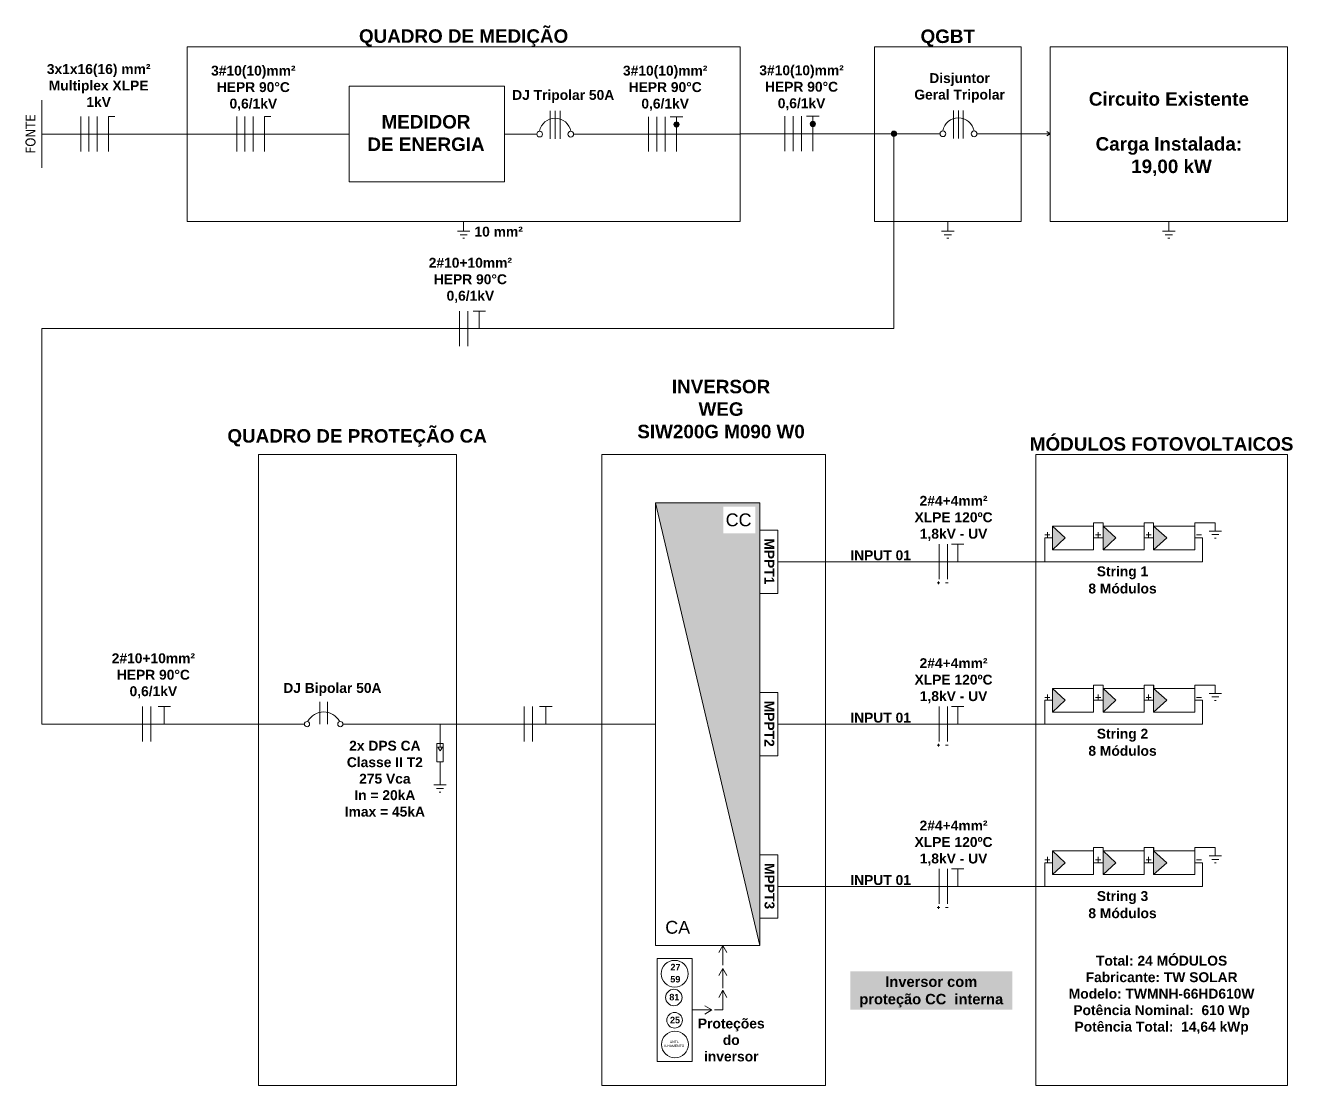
# Model space of a CAD drawing. Header units: millimetres. Extents: x 3949 to 5857, y -1960 to -943.
# Drawn here: x 4360.2 to 4420.8, y -1843 to -1792.4 of the extents above; entities that cross this region are included whole.
import ezdxf

# ---------------------------------------------------------------- set-up
doc = ezdxf.new("R2010")
doc.units = ezdxf.units.MM
doc.layers.add('DESENHO', color=7, linetype='Continuous', lineweight=0)
doc.styles.add('Annotative', font='arial.ttf')
doc.styles.add('PDF Arial', font='arial.ttf')
doc.styles.add('PDF Arial Bold', font='arialbd.ttf')
doc.styles.get("Standard").update_dxf_attribs({"font": 'arial.ttf'})

msp = doc.modelspace()

# ---------------------------------------------------------------- hatches: boundary and pattern name
at = {"layer": 'DESENHO', "lineweight": 0}
h = msp.add_hatch(color=256, dxfattribs=at)
h.dxf.hatch_style = 1
h.paths.add_polyline_path([(4391.325, -1796.986, 0.414214), (4391.2, -1797.111, 0.414214), (4391.325, -1797.236)])
h.paths.add_polyline_path([(4391.45, -1797.111, 0.414214), (4391.325, -1796.986), (4391.325, -1797.236, 0.414214)])
h = msp.add_hatch(color=256, dxfattribs=at)
h.dxf.hatch_style = 1
h.paths.add_polyline_path([(4397.84, -1796.964, 0.414214), (4397.715, -1797.089, 0.414214), (4397.84, -1797.214)])
h.paths.add_polyline_path([(4397.965, -1797.089, 0.414214), (4397.84, -1796.964), (4397.84, -1797.214, 0.414214)])
h = msp.add_hatch(color=256, dxfattribs=at)
h.dxf.hatch_style = 1
h.paths.add_polyline_path([(4401.837, -1797.553, 0.414214), (4401.712, -1797.428), (4401.712, -1797.678, 0.414214)])
h.paths.add_polyline_path([(4401.712, -1797.428, 0.414214), (4401.587, -1797.553, 0.414214), (4401.712, -1797.678)])
h = msp.add_hatch(color=256, dxfattribs=at)
h.dxf.hatch_style = 1
h.paths.add_polyline_path([(4395.313, -1815.18), (4390.322, -1815.18), (4395.313, -1836.334)])
h.paths.add_polyline_path([(4393.555, -1816.638), (4395.096, -1816.638), (4395.096, -1815.377), (4393.555, -1815.377)], flags=16)
h = msp.add_hatch(color=7, dxfattribs=at)
h.dxf.hatch_style = 1
h.paths.add_polyline_path([(4409.893, -1832.377), (4409.282, -1831.813), (4409.282, -1832.94)])
h.paths.add_polyline_path([(4411.707, -1831.813), (4411.707, -1832.94), (4412.317, -1832.377)])
h.paths.add_polyline_path([(4411.707, -1816.3), (4411.707, -1817.426), (4412.317, -1816.863)])
h.paths.add_polyline_path([(4409.282, -1816.3), (4409.282, -1817.426), (4409.893, -1816.863)])
h.paths.add_polyline_path([(4411.707, -1824.057), (4411.707, -1825.183), (4412.317, -1824.62)])
h.paths.add_polyline_path([(4409.893, -1824.62), (4409.282, -1824.057), (4409.282, -1825.183)])
h.paths.add_polyline_path([(4414.116, -1817.426), (4414.742, -1816.863), (4414.116, -1816.3)])
h = msp.add_hatch(color=7, dxfattribs=at)
h.dxf.hatch_style = 1
h.paths.add_polyline_path([(4414.116, -1825.183), (4414.742, -1824.62), (4414.116, -1824.057)])
h = msp.add_hatch(color=7, dxfattribs=at)
h.dxf.hatch_style = 1
h.paths.add_polyline_path([(4414.116, -1832.94), (4414.742, -1832.377), (4414.116, -1831.813)])

# ---------------------------------------------------------------- linework, layer by layer
for p, q in [((4361.007, -1799.182), (4361.007, -1795.957)), ((4362.862, -1798.404), (4362.862, -1796.735)), ((4363.257, -1798.404), (4363.257, -1796.735)), ((4363.653, -1798.404), (4363.653, -1796.735)), ((4364.196, -1798.404), (4364.196, -1796.735)), ((4364.196, -1796.735), (4364.493, -1796.735)), ((4370.317, -1798.404), (4370.317, -1796.735)), ((4370.712, -1798.404), (4370.712, -1796.735)), ((4371.108, -1798.404), (4371.108, -1796.735)), ((4371.651, -1798.404), (4371.651, -1796.735)), ((4371.651, -1796.735), (4371.948, -1796.735)), ((4385.288, -1797.801), (4385.288, -1796.462)), ((4385.526, -1797.801), (4385.526, -1796.462)), ((4385.763, -1797.801), (4385.763, -1796.462)), ((4389.991, -1798.409), (4389.991, -1796.74)), ((4390.387, -1798.409), (4390.387, -1796.74)), ((4390.782, -1798.409), (4390.782, -1796.74)), ((4391.029, -1796.74), (4391.325, -1796.74)), ((4391.325, -1798.409), (4391.325, -1796.74)), ((4391.325, -1796.74), (4391.622, -1796.74)), ((4396.506, -1798.387), (4396.506, -1796.718)), ((4396.901, -1798.387), (4396.901, -1796.718)), ((4397.296, -1798.387), (4397.296, -1796.718)), ((4397.543, -1796.718), (4397.84, -1796.718)), ((4397.84, -1798.387), (4397.84, -1796.718)), ((4397.84, -1796.718), (4398.136, -1796.718)), ((4404.552, -1797.784), (4404.552, -1796.445)), ((4404.79, -1797.784), (4404.79, -1796.445)), ((4405.027, -1797.784), (4405.027, -1796.445)), ((4409.183, -1797.553), (4409.016, -1797.45)), ((4409.016, -1797.66), (4409.183, -1797.553)), ((4380.964, -1807.698), (4380.964, -1806.03)), ((4381.36, -1807.698), (4381.36, -1806.03)), ((4381.606, -1806.03), (4381.903, -1806.03)), ((4381.903, -1806.864), (4381.903, -1806.03)), ((4381.903, -1806.03), (4382.2, -1806.03)), ((4403.869, -1818.834), (4403.869, -1817.165)), ((4404.264, -1818.834), (4404.264, -1817.165)), ((4405.056, -1817.165), (4404.463, -1817.165)), ((4404.76, -1818), (4404.76, -1817.165)), ((4403.782, -1819.009), (4403.91, -1819.009)), ((4403.846, -1818.945), (4403.846, -1819.073)), ((4404.177, -1819.009), (4404.305, -1819.009)), ((4365.821, -1826.591), (4365.821, -1824.922)), ((4366.217, -1826.591), (4366.217, -1824.922)), ((4366.854, -1824.922), (4366.558, -1824.922)), ((4366.854, -1825.757), (4366.854, -1824.922)), ((4367.151, -1824.922), (4366.854, -1824.922)), ((4384.05, -1826.591), (4384.05, -1824.922)), ((4384.446, -1826.591), (4384.446, -1824.922)), ((4385.083, -1824.922), (4384.787, -1824.922)), ((4385.083, -1825.757), (4385.083, -1824.922)), ((4385.38, -1824.922), (4385.083, -1824.922)), ((4403.869, -1826.591), (4403.869, -1824.922)), ((4404.264, -1826.591), (4404.264, -1824.922)), ((4405.056, -1824.922), (4404.463, -1824.922)), ((4404.76, -1825.757), (4404.76, -1824.922)), ((4380.029, -1826.688), (4380.029, -1825.757)), ((4403.782, -1826.766), (4403.91, -1826.766)), ((4403.846, -1826.702), (4403.846, -1826.83)), ((4404.177, -1826.766), (4404.305, -1826.766)), ((4403.869, -1834.348), (4403.869, -1832.679)), ((4404.264, -1834.348), (4404.264, -1832.679)), ((4405.056, -1832.679), (4404.463, -1832.679)), ((4404.76, -1833.514), (4404.76, -1832.679)), ((4403.782, -1834.523), (4403.91, -1834.523)), ((4403.846, -1834.459), (4403.846, -1834.587)), ((4404.177, -1834.523), (4404.305, -1834.523)), ((4393.543, -1836.334), (4393.349, -1836.67)), ((4393.543, -1837.273), (4393.543, -1836.334)), ((4393.543, -1836.334), (4393.737, -1836.67)), ((4393.543, -1837.434), (4393.349, -1837.77)), ((4393.543, -1838.373), (4393.543, -1837.434)), ((4393.543, -1837.434), (4393.737, -1837.77)), ((4393.543, -1838.475), (4393.349, -1838.811)), ((4393.543, -1839.414), (4393.543, -1838.475)), ((4393.543, -1838.475), (4393.737, -1838.811)), ((4392.067, -1839.414), (4393.007, -1839.414)), ((4393.007, -1839.414), (4392.671, -1839.22)), ((4393.007, -1839.414), (4392.671, -1839.608)), ((4393.543, -1839.414), (4393.133, -1839.414))]:
    msp.add_line(p, q, dxfattribs=at)
at = {"layer": 'DESENHO', "color": 5, "lineweight": 0}
for p, q in [((4361.007, -1797.57), (4375.685, -1797.57)), ((4384.651, -1797.57), (4383.109, -1797.57)), ((4394.362, -1797.575), (4386.411, -1797.575)), ((4394.362, -1797.553), (4403.915, -1797.553)), ((4401.712, -1797.553), (4401.712, -1806.864)), ((4405.675, -1797.553), (4409.183, -1797.553)), ((4361.007, -1806.864), (4401.712, -1806.864)), ((4361.007, -1806.864), (4361.007, -1825.757)), ((4409.282, -1816.863), (4408.922, -1816.863)), ((4408.922, -1816.863), (4408.922, -1818.005)), ((4416.448, -1816.863), (4416.087, -1816.863)), ((4416.448, -1816.863), (4416.448, -1818.005)), ((4396.167, -1818), (4416.448, -1818.005)), ((4409.282, -1824.62), (4408.922, -1824.62)), ((4408.922, -1824.62), (4408.922, -1825.762)), ((4416.448, -1824.62), (4416.087, -1824.62)), ((4416.448, -1824.62), (4416.448, -1825.762)), ((4361.007, -1825.757), (4373.55, -1825.757)), ((4375.391, -1825.757), (4390.322, -1825.757)), ((4396.167, -1825.757), (4416.448, -1825.757)), ((4409.282, -1832.377), (4408.922, -1832.377)), ((4408.922, -1832.377), (4408.922, -1833.519)), ((4416.448, -1832.377), (4416.087, -1832.377)), ((4416.448, -1832.377), (4416.448, -1833.519)), ((4396.167, -1833.514), (4416.448, -1833.514))]:
    msp.add_line(p, q, dxfattribs=at)
at = {"layer": 'DESENHO', "color": 3, "lineweight": 0}
for p, q in [((4381.156, -1802.208), (4381.156, -1801.743)), ((4404.286, -1802.208), (4404.286, -1801.746)), ((4414.846, -1802.208), (4414.846, -1801.746)), ((4381.113, -1802.548), (4381.198, -1802.548)), ((4404.243, -1802.548), (4404.328, -1802.548)), ((4414.803, -1802.548), (4414.888, -1802.548)), ((4417.022, -1816.874), (4417.107, -1816.874)), ((4417.022, -1824.631), (4417.107, -1824.631)), ((4379.987, -1829.001), (4380.071, -1829.001)), ((4417.022, -1832.388), (4417.107, -1832.388))]:
    msp.add_line(p, q, dxfattribs=at)
at = {"layer": 'DESENHO', "color": 18, "lineweight": 0, "true_color": 0x000000}
for p, q in [((4379.918, -1826.853), (4380.029, -1827.041)), ((4379.918, -1826.853), (4380.14, -1826.853)), ((4380.029, -1826.688), (4380.029, -1826.853)), ((4380.029, -1827.041), (4380.14, -1826.853))]:
    msp.add_line(p, q, dxfattribs=at)
at = {"layer": 'DESENHO', "lineweight": 0}
for points in [[(4394.362, -1801.746), (4367.949, -1801.741), (4367.949, -1793.399), (4394.362, -1793.404)], [(4400.777, -1793.404), (4407.795, -1793.404), (4407.795, -1801.746), (4400.777, -1801.746)], [(4420.509, -1793.404), (4409.183, -1793.404), (4409.183, -1801.746), (4420.509, -1801.746)], [(4383.109, -1795.283), (4375.685, -1795.283), (4375.685, -1799.857), (4383.109, -1799.857)], [(4380.812, -1843.029), (4371.364, -1843.029), (4371.364, -1812.884), (4380.812, -1812.884)], [(4408.487, -1812.884), (4420.509, -1812.884), (4420.509, -1843.029), (4408.487, -1843.029)], [(4395.313, -1815.18), (4390.322, -1815.18), (4390.322, -1836.334), (4395.313, -1836.334)], [(4395.313, -1816.488), (4396.167, -1816.488), (4396.167, -1819.512), (4395.313, -1819.512)], [(4411.238, -1817.426), (4409.282, -1817.426), (4409.282, -1816.3), (4411.238, -1816.3)], [(4413.663, -1817.426), (4411.707, -1817.426), (4411.707, -1816.3), (4413.663, -1816.3)], [(4416.087, -1817.426), (4414.116, -1817.426), (4414.116, -1816.3), (4416.087, -1816.3)], [(4395.313, -1824.245), (4396.167, -1824.245), (4396.167, -1827.269), (4395.313, -1827.269)], [(4411.238, -1825.183), (4409.282, -1825.183), (4409.282, -1824.057), (4411.238, -1824.057)], [(4413.663, -1825.183), (4411.707, -1825.183), (4411.707, -1824.057), (4413.663, -1824.057)], [(4416.087, -1825.183), (4414.116, -1825.183), (4414.116, -1824.057), (4416.087, -1824.057)], [(4411.238, -1832.94), (4409.282, -1832.94), (4409.282, -1831.813), (4411.238, -1831.813)], [(4413.663, -1832.94), (4411.707, -1832.94), (4411.707, -1831.813), (4413.663, -1831.813)], [(4416.087, -1832.94), (4414.116, -1832.94), (4414.116, -1831.813), (4416.087, -1831.813)], [(4395.313, -1832.002), (4396.167, -1832.002), (4396.167, -1835.026), (4395.313, -1835.026)], [(4392.067, -1836.947), (4390.399, -1836.947), (4390.399, -1841.876), (4392.067, -1841.876)]]:
    msp.add_lwpolyline(points, close=True, dxfattribs=at)
at = {"layer": 'DESENHO', "color": 3, "lineweight": 0}
for points in [[(4380.858, -1802.208), (4381.156, -1802.208), (4381.453, -1802.208)], [(4403.989, -1802.208), (4404.286, -1802.208), (4404.583, -1802.208)], [(4414.549, -1802.208), (4414.846, -1802.208), (4415.143, -1802.208)], [(4380.986, -1802.378), (4381.156, -1802.378), (4381.325, -1802.378)], [(4404.116, -1802.378), (4404.286, -1802.378), (4404.456, -1802.378)], [(4414.676, -1802.378), (4414.846, -1802.378), (4415.016, -1802.378)], [(4411.707, -1816.3), (4411.707, -1816.143), (4411.238, -1816.143), (4411.238, -1816.3)], [(4411.707, -1816.3), (4411.707, -1816.143), (4411.238, -1816.143), (4411.238, -1816.3)], [(4414.116, -1816.3), (4414.116, -1816.143), (4413.663, -1816.143), (4413.663, -1816.3)], [(4416.087, -1816.143), (4416.087, -1816.143), (4417.065, -1816.143), (4417.065, -1816.534)], [(4416.087, -1816.143), (4416.087, -1816.143), (4416.087, -1816.143), (4416.087, -1816.3)], [(4416.768, -1816.534), (4417.065, -1816.534), (4417.362, -1816.534)], [(4416.895, -1816.704), (4417.065, -1816.704), (4417.235, -1816.704)], [(4411.707, -1824.057), (4411.707, -1823.9), (4411.238, -1823.9), (4411.238, -1824.057)], [(4411.707, -1824.057), (4411.707, -1823.9), (4411.238, -1823.9), (4411.238, -1824.057)], [(4414.132, -1824.057), (4414.132, -1823.9), (4413.663, -1823.9), (4413.663, -1824.057)], [(4414.116, -1824.057), (4414.116, -1823.9), (4413.663, -1823.9), (4413.663, -1824.057)], [(4416.087, -1823.9), (4416.087, -1823.9), (4417.065, -1823.9), (4417.065, -1824.291)], [(4416.087, -1823.9), (4416.087, -1823.9), (4416.087, -1823.9), (4416.087, -1824.057)], [(4416.768, -1824.291), (4417.065, -1824.291), (4417.362, -1824.291)], [(4416.895, -1824.461), (4417.065, -1824.461), (4417.235, -1824.461)], [(4379.732, -1828.661), (4380.029, -1828.661), (4380.326, -1828.661)], [(4379.859, -1828.831), (4380.029, -1828.831), (4380.199, -1828.831)], [(4411.707, -1831.813), (4411.707, -1831.657), (4411.238, -1831.657), (4411.238, -1831.813)], [(4411.707, -1831.813), (4411.707, -1831.657), (4411.238, -1831.657), (4411.238, -1831.813)], [(4414.132, -1831.813), (4414.132, -1831.657), (4413.663, -1831.657), (4413.663, -1831.813)], [(4414.116, -1831.813), (4414.116, -1831.657), (4413.663, -1831.657), (4413.663, -1831.813)], [(4416.087, -1831.657), (4416.087, -1831.657), (4417.065, -1831.657), (4417.065, -1832.048)], [(4416.087, -1831.657), (4416.087, -1831.657), (4416.087, -1831.657), (4416.087, -1831.813)], [(4416.768, -1832.048), (4417.065, -1832.048), (4417.362, -1832.048)], [(4416.895, -1832.218), (4417.065, -1832.218), (4417.235, -1832.218)]]:
    msp.add_lwpolyline(points, dxfattribs=at)
at = {"layer": 'DESENHO'}
msp.add_lwpolyline([(4387.751, -1812.884), (4398.439, -1812.884), (4398.439, -1843.029), (4387.751, -1843.029)], close=True, dxfattribs=at)
at = {"layer": 'DESENHO', "lineweight": 0}
for points in [[(4395.313, -1836.334), (4390.322, -1815.18), (4390.322, -1836.334)], [(4408.923, -1816.722), (4409.164, -1816.722)], [(4409.043, -1816.591), (4409.043, -1816.853)], [(4411.347, -1816.722), (4411.588, -1816.722)], [(4411.468, -1816.591), (4411.468, -1816.853)], [(4413.756, -1816.722), (4413.997, -1816.722)], [(4413.877, -1816.591), (4413.877, -1816.853)], [(4416.16, -1816.722), (4416.401, -1816.722)], [(4408.923, -1824.479), (4409.164, -1824.479)], [(4409.043, -1824.347), (4409.043, -1824.61)], [(4411.347, -1824.479), (4411.588, -1824.479)], [(4411.468, -1824.347), (4411.468, -1824.61)], [(4413.663, -1824.62), (4414.116, -1824.62)], [(4413.756, -1824.479), (4413.997, -1824.479)], [(4413.877, -1824.347), (4413.877, -1824.61)], [(4416.16, -1824.479), (4416.401, -1824.479)], [(4380.029, -1827.558), (4380.029, -1828.661)], [(4408.923, -1832.236), (4409.164, -1832.236)], [(4409.043, -1832.104), (4409.043, -1832.367)], [(4411.347, -1832.236), (4411.588, -1832.236)], [(4411.468, -1832.104), (4411.468, -1832.367)], [(4413.663, -1832.377), (4414.116, -1832.377)], [(4413.756, -1832.236), (4413.997, -1832.236)], [(4413.877, -1832.104), (4413.877, -1832.367)], [(4416.16, -1832.236), (4416.401, -1832.236)]]:
    msp.add_lwpolyline(points, dxfattribs=at)
at = {"layer": 'DESENHO', "color": 18, "lineweight": 0, "true_color": 0x000000}
for points in [[(4409.282, -1817.426), (4409.893, -1816.863), (4409.282, -1816.3)], [(4411.707, -1817.426), (4412.317, -1816.863), (4411.707, -1816.3)], [(4414.116, -1817.426), (4414.742, -1816.863), (4414.116, -1816.3)], [(4409.282, -1825.183), (4409.893, -1824.62), (4409.282, -1824.057)], [(4411.707, -1825.183), (4412.317, -1824.62), (4411.707, -1824.057)], [(4414.116, -1825.183), (4414.742, -1824.62), (4414.116, -1824.057)], [(4409.282, -1832.94), (4409.893, -1832.377), (4409.282, -1831.813)], [(4411.707, -1832.94), (4412.317, -1832.377), (4411.707, -1831.813)], [(4414.116, -1832.94), (4414.742, -1832.377), (4414.116, -1831.813)]]:
    msp.add_lwpolyline(points, dxfattribs=at)
at = {"layer": 'DESENHO', "color": 5, "lineweight": 0}
for points in [[(4411.238, -1816.863), (4411.707, -1816.863)], [(4413.663, -1816.863), (4414.116, -1816.863)], [(4411.238, -1824.62), (4411.707, -1824.62)], [(4411.238, -1832.377), (4411.707, -1832.377)]]:
    msp.add_lwpolyline(points, dxfattribs=at)
at = {"layer": 'DESENHO', "color": 7, "lineweight": 0}
for points in [[(4374.29, -1824.687), (4374.29, -1825.757)], [(4374.652, -1824.687), (4374.652, -1825.757)]]:
    msp.add_lwpolyline(points, dxfattribs=at)
at = {"layer": 'DESENHO', "color": 0, "lineweight": 0}
msp.add_lwpolyline([(4380.178, -1826.688), (4380.178, -1827.558), (4379.88, -1827.558), (4379.88, -1826.688)], close=True, dxfattribs=at)
at = {"layer": 'DESENHO', "lineweight": 0}
for centre, radius in [((4391.325, -1797.111), 0.125), ((4397.84, -1797.089), 0.125), ((4404.052, -1797.553), 0.137), ((4384.788, -1797.57), 0.137), ((4386.274, -1797.575), 0.137), ((4401.712, -1797.553), 0.125), ((4405.538, -1797.558), 0.137), ((4391.238, -1837.684), 0.641), ((4391.197, -1838.817), 0.392), ((4391.233, -1839.905), 0.372), ((4391.252, -1841.062), 0.639)]:
    msp.add_circle(centre, radius, dxfattribs=at)
at = {"layer": 'DESENHO', "color": 7, "lineweight": 0}
for centre in [(4373.675, -1825.757), (4375.266, -1825.757)]:
    msp.add_circle(centre, 0.125, dxfattribs=at)
at = {"layer": 'DESENHO', "lineweight": 0}
for centre in [(4404.79, -1797.56), (4385.526, -1797.577)]:
    msp.add_arc(centre, 0.763, 10.54292, 169.09877, dxfattribs=at)
at = {"layer": 'DESENHO', "color": 7, "lineweight": 0}
msp.add_arc((4374.471, -1826.029), 0.852, 28.32219, 151.67781, dxfattribs=at)

# ---------------------------------------------------------------- texts
at = {"layer": 'DESENHO', "lineweight": 0, "attachment_point": 9, "style": 'PDF Arial'}
for s, width, gutter_width, heights, insert, char_height in [('\\pxqc;{\\fArial|b1|i0|c0|p34;QUADRO DE MEDIÇÃO}', 26.41348, 18.41, [2.491], (4394.362, -1793.404), 0.64396), ('\\pxqc;{\\fArial|b1|i0|c0|p34;QGBT}', 7.00024, 25.896, [0.713], (4407.784, -1793.404), 0.64396), ('\\pxqc;{\\fArial|b1|i0|c0|p34;3#10(10)mm²\\PHEPR 90°C\\P0,6/1kV}', 5.84228, 12.5, [2.858], (4374.031, -1796.457), 0.47231), ('\\pxqc;{\\fArial|b1|i0|c0|p34;3#10(10)mm²\\PHEPR 90°C\\P0,6/1kV}', 5.84228, 12.5, [2.858], (4393.705, -1796.457), 0.47231), ('\\pxqc;{\\fArial|b1|i0|c0|p34;3#10(10)mm²\\PHEPR 90°C\\P0,6/1kV}', 5.84228, 12.5, [2.858], (4400.22, -1796.44), 0.47231), ('\\pxqc;{\\fArial|b1|i0|c0|p34;QUADRO DE PROTEÇÃO CA}', 11.76968, 3.948, [2.702], (4381.953, -1812.505), 0.64396), ('\\pxqc;{\\fArial|b1|i0|c0|p34;MÓDULOS FOTOVOLTAICOS}', 12.02187, 3.948, [7.509], (4420.509, -1812.704), 0.64396), ('\\pxqc;{\\fArial|b1|i0|c0|p34;2#4+4mm²\\PXLPE 120ºC\\P1,8kV - UV}', 6.73784, 12.5, [3.186], (4407.929, -1817.006), 0.47231), ('\\pxqc;{\\fArial|b1|i0|c0|p34;2#4+4mm²\\PXLPE 120ºC\\P1,8kV - UV}', 6.73784, 12.5, [3.186], (4407.929, -1824.763), 0.47231), ('\\pxqc;{\\fArial|b1|i0|c0|p34;2x DPS CA\\PClasse II T2\\P275 Vca\\PIn = 20kA\\PImax = 45kA}', 3.9314, 12.5, [0], (4379.359, -1830.182), 0.47231), ('\\pxqc;{\\fArial|b1|i0|c0|p34;2#4+4mm²\\PXLPE 120ºC\\P1,8kV - UV}', 6.73784, 12.5, [3.186], (4407.929, -1832.52), 0.47231), ('\\pxqc;{\\fArial|b1|i0|c0|p34;Proteções \\Pdo inversor}', 1.56579, 12.5, [0], (4394.723, -1841.877), 0.47231)]:
    msp.add_mtext_dynamic_manual_height_columns(s, width=width, gutter_width=gutter_width, heights=heights, dxfattribs=dict(at, insert=insert, char_height=char_height))
at = {"layer": 'DESENHO', "lineweight": 0}
for s, insert, char_height, width, attachment_point, style in [('\\pxqc;{\\fArial|b1|i0|c0|p34;3x1x16(16) mm²\\PMultiplex XLPE \\P1kV }', (4359.492, -1794.228), 0.4723, 8.45795, 1, 'PDF Arial'), ('\\pxqc;{\\fArial|b1|i0|c0|p34;Disjuntor \\PGeral Tripolar}', (4407.864, -1796.063), 0.47231, 6.03391, 9, 'PDF Arial'), ('\\pxqc;{\\fArial|b1|i0|c0|p34;DJ Tripolar 50A}', (4388.609, -1796.08), 0.47231, 5.3936, 9, 'PDF Arial'), ('\\pxqc;{\\fArial|b1|i0|c0|p34;Circuito Existente\\P\\PCarga Instalada:\\P 19,00 kW }', (4414.846, -1797.575), 0.64396, 11.3255, 5, 'PDF Arial'), ('\\pxqc;{\\fArial|b1|i0|c0|p34;MEDIDOR DE ENERGIA}', (4382.222, -1798.387), 0.64396, 5.72787, 9, 'PDF Arial'), ('\\pxqc;{\\fArial|b1|i0|c0|p34;INVERSOR\\PWEG\\PSIW200G M090 W0}', (4388.208, -1812.111), 0.64396, 10.49124, 7, 'PDF Arial'), ('\\pxqc;{\\fArial|b1|i0|c0|p34;INPUT 01}', (4403.666, -1817.934), 0.47231, 5.17942, 9, 'PDF Arial'), ('\\pxqc;{\\fArial|b1|i0|c0|p34;String 1}', (4415.126, -1818.84), 0.47231, 4.98963, 9, 'PDF Arial'), ('\\pxqc;{\\fArial|b1|i0|c0|p34;8 Módulos}', (4415.126, -1819.523), 0.47231, 4.98963, 9, 'PDF Arial'), ('\\pxqc;{\\fArial|b1|i0|c0|p34;DJ Bipolar 50A}', (4377.904, -1824.409), 0.47231, 6.03391, 9, 'PDF Arial'), ('\\pxqc;{\\fArial|b1|i0|c0|p34;INPUT 01}', (4403.666, -1825.691), 0.47231, 5.17942, 9, 'PDF Arial'), ('\\pxqc;{\\fArial|b1|i0|c0|p34;String 2}', (4415.126, -1826.597), 0.47231, 4.98963, 9, 'PDF Arial'), ('\\pxqc;{\\fArial|b1|i0|c0|p34;8 Módulos}', (4415.126, -1827.277), 0.47231, 4.98963, 9, 'PDF Arial'), ('\\pxqc;{\\fArial|b1|i0|c0|p34;INPUT 01}', (4403.666, -1833.448), 0.47231, 5.17942, 9, 'PDF Arial'), ('\\pxqc;{\\fArial|b1|i0|c0|p34;String 3}', (4415.126, -1834.354), 0.47231, 4.98963, 9, 'PDF Arial'), ('\\pxqc;{\\fArial|b1|i0|c0|p34;8 Módulos}', (4415.126, -1835.034), 0.47231, 4.98963, 9, 'PDF Arial'), ('\\pxqc,t12;{\\fArial|b1|i0|c0|p34;Total: 24 MÓDULOS \\P\\ptz;Fabricante: TW SOLAR\\PModelo: TWMNH-66HD610W\\PPotência Nominal:  610 Wp\\PPotência Total:  14,64 kWp}', (4420.509, -1840.588), 0.47231, 12.02187, 9, 'Annotative')]:
    msp.add_mtext(s, dxfattribs=dict(at, insert=insert, char_height=char_height, width=width, attachment_point=attachment_point, style=style))
at = {"layer": 'DESENHO', "lineweight": 0, "insert": (4360.469, -1798.498), "char_height": 0.47332, "attachment_point": 4, "rotation": 90}
msp.add_mtext('{\\fTahoma|b0|i0|c0|p34;FONTE}', dxfattribs=at)
at = {"layer": 'DESENHO', "color": 3, "lineweight": 0, "insert": (4385.525, -1802.474), "char_height": 0.47231, "width": 5.3936, "attachment_point": 9, "style": 'PDF Arial'}
msp.add_mtext('\\pxqc;{\\fArial|b1|i0|c0|p34;10 mm²}', dxfattribs=at)
at = {"layer": 'DESENHO', "char_height": 0.4723, "width": 3.99972, "attachment_point": 1, "style": 'PDF Arial Bold'}
for insert in [(4379.478, -1803.482), (4364.335, -1822.375)]:
    msp.add_mtext('\\pxqc;2#10+10mm²\\PHEPR 90°C\\P0,6/1kV', dxfattribs=dict(at, insert=insert))
at = {"layer": 'DESENHO', "lineweight": 0, "char_height": 0.6122, "attachment_point": 9, "style": 'PDF Arial'}
for s, insert in [('CC', (4394.909, -1816.315)), ('CA', (4391.975, -1835.779))]:
    msp.add_mtext(s, dxfattribs=dict(at, insert=insert))
at = {"layer": 'DESENHO', "lineweight": 0, "char_height": 0.47231, "attachment_point": 9, "rotation": 270, "style": 'PDF Arial'}
for s, insert in [('\\pxi4.60266;{\\fArial|b1|i0|c0|p34;MPPT1}', (4395.524, -1819.082)), ('\\pxi4.60266;{\\fArial|b1|i0|c0|p34;MPPT2}', (4395.524, -1826.839)), ('\\pxi4.60266;{\\fArial|b1|i0|c0|p34;MPPT3}', (4395.524, -1834.596))]:
    msp.add_mtext_dynamic_manual_height_columns(s, width=5.13617, gutter_width=27.451, heights=[1.382], dxfattribs=dict(at, insert=insert))
at = {"layer": 'DESENHO', "lineweight": 0, "char_height": 0.31036, "attachment_point": 3}
for s, width, heights, insert in [('\\pxql;{\\fArial|b1|i0|c0|p34;27}', 3.9314, [0.102], (4394.967, -1837.21)), ('\\pxql;{\\fArial|b1|i0|c0|p34;59}', 3.9314, [0.102], (4394.961, -1837.788)), ('\\pxql;{\\fArial|b1|i0|c0|p34;81}', 3.9314, [0.102], (4394.913, -1838.645)), ('\\pxql;{\\fArial|b1|i0|c0|p34;25}', 3.9314, [0.102], (4394.945, -1839.739)), ('\\pxqc;{\\H0.375x;ANTI-\\PILHAMENTO}', 1.94381, [0.999], (4392.195, -1840.876))]:
    msp.add_mtext_dynamic_manual_height_columns(s, width=width, gutter_width=12.5, heights=heights, dxfattribs=dict(at, insert=insert))
at = {"layer": 'DESENHO', "insert": (4399.877, -1837.811), "char_height": 0.5, "attachment_point": 1, "style": 'PDF Arial', "bg_fill": 1, "box_fill_scale": 1.5, "bg_fill_color": 1, "bg_fill_transparency": 0}
msp.add_mtext_dynamic_manual_height_columns('\\pxqc;{\\fArial|b1|i0|c0|p34;\\C255;\\c16777215;Inversor com proteção CC  interna}', width=7.23812, gutter_width=55.221, heights=[0], dxfattribs=at)

doc.saveas('drawing.dxf')
